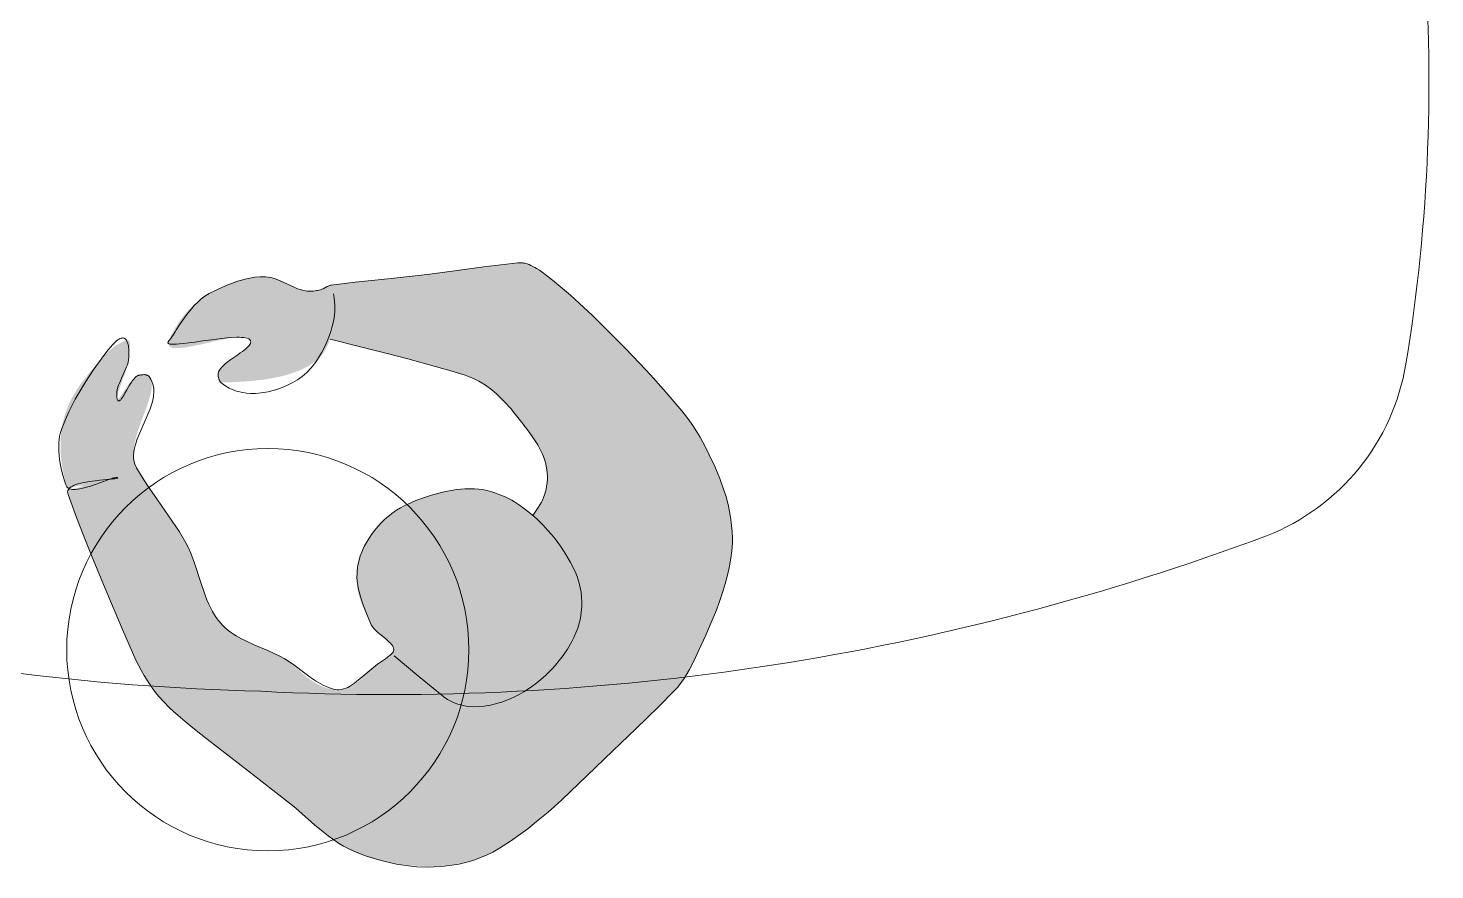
# Model space of a CAD drawing. Header units: millimetres. Extents: x 32078 to 83548, y -4690 to 56252.
# Drawn here: x 72255 to 73514, y 33585 to 34338 of the extents above; entities that cross this region are included whole.
import ezdxf

# ---------------------------------------------------------------- set-up
doc = ezdxf.new("R2010")
doc.units = ezdxf.units.MM
doc.header["$MEASUREMENT"] = 0
for name, color, linetype, lineweight in [('FURN-FREE', 1, 'Continuous', 0), ('PRES-FILL', 7, 'Continuous', 0), ('PRES-PEOP', 42, 'Continuous', 0)]:
    doc.layers.add(name, color=color, linetype=linetype, lineweight=lineweight)

msp = doc.modelspace()

# ---------------------------------------------------------------- linework, layer by layer
at = {"layer": 'FURN-FREE', "extrusion": (0, 0, -1)}
for centre, radius, start, end in [((-71952.2, 34289.6), 1556.8, 175.1154, 189.3111), ((-73291.1, 34070.1), 200, 189.3111, 248.7542)]:
    msp.add_arc(centre, radius, start, end, dxfattribs=at)

# ---------------------------------------------------------------- wipeouts: each hides what was drawn before it
at = {"lineweight": 0}
for points in [[(72494, 33956), (72459, 33957.3), (72460.4, 33992.3), (72495.3, 33991)], [(72306.7, 33715.7), (72379.8, 33682.5), (72292.1, 33668.4), (72275.8, 33699.4)], [(72608.5, 33673.7), (72627.1, 33703.3), (72656.7, 33684.6), (72638.1, 33655)]]:
    msp.add_wipeout(points, dxfattribs=at).dxf.layer = 'FURN-FREE'

# ---------------------------------------------------------------- next in the draw order: wipeouts: each hides what was drawn before it
msp.add_wipeout([(72289.9, 33788.7), (72289.8, 33777.4), (72290.4, 33766.1), (72291.8, 33754.9), (72293.8, 33743.8), (72296.5, 33732.8), (72299.9, 33722), (72304, 33711.5), (72308.8, 33701.2), (72314.1, 33691.3), (72320.1, 33681.7), (72326.7, 33672.5), (72333.9, 33663.7), (72341.5, 33655.4), (72349.7, 33647.6), (72358.4, 33640.4), (72367.5, 33633.6), (72377, 33627.5), (72386.9, 33622), (72397.1, 33617.1), (72407.5, 33612.9), (72418.3, 33609.3), (72429.2, 33606.4), (72440.3, 33604.2), (72451.5, 33602.7), (72462.8, 33601.9), (72474.1, 33601.8), (72485.4, 33602.5), (72496.6, 33603.8), (72507.7, 33605.8), (72518.7, 33608.6), (72529.5, 33612), (72540, 33616.1), (72550.3, 33620.8), (72560.2, 33626.2), (72569.8, 33632.2), (72579, 33638.8), (72587.8, 33645.9), (72596.1, 33653.6), (72603.9, 33661.8), (72611.2, 33670.4), (72617.9, 33679.5), (72624, 33689), (72629.5, 33698.9), (72634.4, 33709.1), (72638.6, 33719.6), (72642.2, 33730.3), (72645.1, 33741.3), (72647.3, 33752.3), (72648.8, 33763.6), (72649.6, 33774.8), (72649.7, 33786.1), (72649.1, 33797.4), (72647.7, 33808.7), (72645.7, 33819.8), (72642.9, 33830.8), (72639.5, 33841.5), (72635.4, 33852.1), (72630.7, 33862.3), (72625.3, 33872.3), (72619.3, 33881.9), (72612.8, 33891.1), (72605.6, 33899.8), (72597.9, 33908.1), (72589.7, 33915.9), (72581.1, 33923.2), (72572, 33929.9), (72562.5, 33936.1), (72552.6, 33941.6), (72542.4, 33946.5), (72531.9, 33950.7), (72521.2, 33954.3), (72510.3, 33957.2), (72499.2, 33959.4), (72488, 33960.9), (72476.7, 33961.6), (72465.4, 33961.7), (72454.1, 33961.1), (72442.9, 33959.8), (72431.7, 33957.7), (72420.8, 33955), (72410, 33951.6), (72399.4, 33947.5), (72389.2, 33942.7), (72379.2, 33937.4), (72369.6, 33931.4), (72360.4, 33924.8), (72351.7, 33917.7), (72343.4, 33910), (72335.6, 33901.8), (72328.3, 33893.1), (72321.6, 33884), (72315.5, 33874.5), (72309.9, 33864.7), (72305.1, 33854.5), (72300.8, 33844), (72297.2, 33833.2), (72294.4, 33822.3), (72292.2, 33811.2)], dxfattribs=at).dxf.layer = 'FURN-FREE'

# ---------------------------------------------------------------- next in the draw order: hatches: boundary and pattern name
at = {"layer": 'PRES-FILL'}
h = msp.add_hatch(color=256, dxfattribs=at)
edge = h.paths.add_edge_path(flags=16)
edge.add_spline(control_points=[(72292.2, 33925.8), (72294.7, 33927.7), (72299.8, 33928.4), (72305.7, 33928.8)], knot_values=[0, 0, 0, 0, 1, 1, 1, 1], degree=3, periodic=0)
edge.add_spline(control_points=[(72305.7, 33928.8), (72318.6, 33934), (72334.3, 33943), (72335.2, 33935.7), (72336.1, 33928.7), (72319, 33929.7), (72305.7, 33928.8)], knot_values=[0, 0, 0, 0, 0.509531, 0.509531, 0.509531, 1, 1, 1, 1], degree=3, periodic=0)
edge.add_spline(control_points=[(72305.7, 33928.8), (72300.2, 33926.6), (72295.2, 33925.1), (72292.2, 33925.8)], knot_values=[0, 0, 0, 0, 1, 1, 1, 1], degree=3, periodic=0)
edge.add_spline(control_points=[(72292.2, 33925.8), (72290.6, 33924.6), (72290, 33922.9), (72290.9, 33920.6), (72297.7, 33902.5), (72304.6, 33884.1), (72312, 33866), (72321.1, 33844), (72330.1, 33822), (72339.5, 33800), (72348.4, 33779.1), (72357.1, 33757.6), (72371.9, 33740.3), (72384.7, 33725.4), (72400.3, 33713.7), (72415.5, 33701.7), (72439.9, 33682.5), (72464.7, 33663.8), (72489, 33644.6), (72500.9, 33635.2), (72511.9, 33624.6), (72523.7, 33615.1), (72538.2, 33603.4), (72555, 33596.1), (72574.6, 33592.2), (72610.8, 33584.8), (72646.9, 33586), (72677, 33604.1), (72697.6, 33616.5), (72715.7, 33631.3), (72732.8, 33647.5), (72748.1, 33662), (72763.3, 33676.6), (72778.6, 33691.2), (72796.9, 33708.8), (72815.3, 33726.5), (72833.2, 33744.6), (72846.6, 33758.3), (72853.4, 33777.1), (72861.7, 33794.8), (72872.1, 33817.1), (72880.8, 33838.6), (72884.2, 33863.8), (72887.7, 33888.7), (72883.1, 33911.8), (72874.2, 33935), (72865.5, 33957.4), (72855.2, 33977.6), (72840.3, 33995.5), (72818.7, 34021.5), (72795.6, 34045.8), (72771.8, 34069.5), (72754, 34087.2), (72735.1, 34104.2), (72715.2, 34119.6), (72709, 34124.3), (72701.5, 34128.6), (72693.5, 34128), (72665.6, 34125.8), (72639.4, 34120.6), (72612.4, 34117.4), (72583.8, 34114.1), (72555, 34111.8), (72526.5, 34108.1), (72523, 34107.6), (72520.3, 34104.8), (72516.9, 34103.9), (72513.4, 34102.9), (72509.8, 34102.6), (72506.2, 34102.6), (72492.6, 34102.9), (72482.1, 34115.6), (72467.7, 34115.5), (72448.9, 34115.4), (72432, 34108.1), (72417.2, 34100.4), (72401.7, 34092.4), (72387.3, 34074), (72381.1, 34058.2), (72372.9, 34037.3), (72456.5, 34074.3), (72454.4, 34057), (72453.2, 34047.2), (72425.1, 34040.1), (72425.3, 34027.1), (72425.3, 34025), (72425.5, 34020.9), (72427.8, 34020.9), (72457.6, 34021.4), (72494.6, 34024.4), (72514.2, 34041.4), (72519.3, 34045.9), (72523, 34052.3), (72525.4, 34059.7)], knot_values=[0, 0, 0, 0, 0.004098, 0.004098, 0.004098, 0.036354, 0.036354, 0.036354, 0.07573, 0.07573, 0.07573, 0.113201, 0.113201, 0.113201, 0.145266, 0.145266, 0.145266, 0.196552, 0.196552, 0.196552, 0.221625, 0.221625, 0.221625, 0.252365, 0.252365, 0.252365, 0.309173, 0.309173, 0.309173, 0.348127, 0.348127, 0.348127, 0.382965, 0.382965, 0.382965, 0.425054, 0.425054, 0.425054, 0.456865, 0.456865, 0.456865, 0.496842, 0.496842, 0.496842, 0.536467, 0.536467, 0.536467, 0.574696, 0.574696, 0.574696, 0.630228, 0.630228, 0.630228, 0.671879, 0.671879, 0.671879, 0.684675, 0.684675, 0.684675, 0.729775, 0.729775, 0.729775, 0.777357, 0.777357, 0.777357, 0.783126, 0.783126, 0.783126, 0.789055, 0.789055, 0.789055, 0.811446, 0.811446, 0.811446, 0.840448, 0.840448, 0.840448, 0.871083, 0.871083, 0.871083, 0.911485, 0.911485, 0.911485, 0.934486, 0.934486, 0.934486, 0.938181, 0.938181, 0.938181, 0.987094, 0.987094, 0.987094, 1, 1, 1, 1], degree=3, periodic=0)
edge.add_line((72525.4, 34059.7), (72577.7, 34046.5))
edge.add_spline(control_points=[(72577.7, 34046.5), (72600.8, 34040.7), (72623.7, 34034.3), (72646.4, 34027.4), (72670.6, 34020), (72687.8, 33997.4), (72703.1, 33977.2), (72711.5, 33966.3), (72718.8, 33955.3), (72719.9, 33939.7), (72720.8, 33927.6), (72717.9, 33917.6), (72711.7, 33909)], knot_values=[0, 0, 0, 0, 0.324205, 0.324205, 0.324205, 0.66843, 0.66843, 0.66843, 0.855113, 0.855113, 0.855113, 1, 1, 1, 1], degree=3, periodic=0)
edge.add_line((72711.7, 33909), (72706.8, 33902))
edge.add_spline(control_points=[(72706.8, 33902), (72696.4, 33911), (72685.2, 33919.3), (72670.2, 33923), (72650.9, 33927.9), (72635.6, 33925.7), (72616.2, 33920), (72596.5, 33914.2), (72580.7, 33904.9), (72568.6, 33892.4), (72557.7, 33881.1), (72550.5, 33866.7), (72549.5, 33846.9), (72548.7, 33829.5), (72556.1, 33818.4), (72561.6, 33805.4), (72565.9, 33795.6), (72585.8, 33788.7), (72581.2, 33779), (72578.9, 33774.1), (72572.5, 33772), (72567.9, 33768.8), (72556.3, 33760.8), (72548.7, 33745.9), (72532.2, 33746), (72509.2, 33746.3), (72498.3, 33766.5), (72481.1, 33775.8), (72465.6, 33784.1), (72446.9, 33789.1), (72433.6, 33799.6), (72412, 33816.7), (72410.2, 33852.9), (72396.4, 33877.5), (72383.6, 33900.3), (72364.9, 33922.2), (72352.2, 33944.5), (72339.1, 33967.4), (72375.7, 34013.1), (72363.4, 34026.2), (72362.1, 34027.6), (72357, 34028.1), (72354.4, 34027.5), (72346, 34025.4), (72335.9, 34002.5), (72335, 34006.1), (72333.8, 34011.1), (72344.3, 34031.1), (72345.2, 34043.5), (72345.6, 34048.4), (72348.4, 34060.7), (72343.1, 34058.7), (72333.4, 34055.1), (72326.6, 34048.8), (72320.6, 34041.9), (72305.3, 34024.3), (72289.4, 34007.3), (72285.3, 33979.8), (72282.3, 33960.1), (72285.8, 33942.7), (72289.2, 33928.7), (72289.6, 33927), (72290.6, 33926.1), (72292.2, 33925.8)], knot_values=[0, 0, 0, 0, 0.044568, 0.044568, 0.044568, 0.101682, 0.101682, 0.101682, 0.159954, 0.159954, 0.159954, 0.212108, 0.212108, 0.212108, 0.25772, 0.25772, 0.25772, 0.292514, 0.292514, 0.292514, 0.310285, 0.310285, 0.310285, 0.355053, 0.355053, 0.355053, 0.417583, 0.417583, 0.417583, 0.47369, 0.47369, 0.47369, 0.564976, 0.564976, 0.564976, 0.649839, 0.649839, 0.649839, 0.736981, 0.736981, 0.736981, 0.746599, 0.746599, 0.746599, 0.777051, 0.777051, 0.777051, 0.817948, 0.817948, 0.817948, 0.83422, 0.83422, 0.83422, 0.863911, 0.863911, 0.863911, 0.939425, 0.939425, 0.939425, 0.993629, 0.993629, 0.993629, 1, 1, 1, 1], degree=3, periodic=0)

# ---------------------------------------------------------------- next in the draw order: linework, layer by layer
at = {"layer": 'FURN-FREE', "lineweight": 0}
msp.add_circle((72469.7, 33781.8), 180, dxfattribs=at)
at = {"layer": 'FURN-FREE', "extrusion": (0, 0, -1)}
for centre, start, end in [((-72521.5, 35984.3), 271.4874, 294.9465), ((-72578.2, 35982.1), 249.4801, 272.9392)]:
    msp.add_arc(centre, 2240.5, start, end, dxfattribs=at)
at = {"layer": 'PRES-PEOP', "flags": 128}
for points in [[(72528.5, 34100.3), (72529.1, 34096.7), (72529.5, 34093.3), (72529.7, 34090.1), (72529.7, 34087.1), (72529.6, 34084.2), (72529, 34078.9), (72528.2, 34074.2), (72527.1, 34070), (72526.1, 34066.4), (72525, 34063.3), (72522.8, 34057.8), (72520.9, 34053.6), (72517.7, 34047.5), (72514.2, 34041.4), (72512.4, 34038.8), (72508.6, 34034.1), (72504.6, 34029.9), (72500.4, 34026.4), (72496.2, 34023.4), (72492, 34020.8), (72487.9, 34018.7), (72484, 34016.9), (72480.2, 34015.5), (72476.7, 34014.3), (72469.9, 34012.5), (72463.9, 34011.6), (72458.8, 34011.2), (72454.3, 34011.1), (72450.5, 34011.4), (72447.3, 34011.9), (72441.8, 34013.1), (72437.9, 34014.5), (72435.2, 34015.8), (72431.3, 34018.1), (72427.8, 34020.9), (72427.5, 34021.2), (72427.2, 34021.5), (72427, 34021.8), (72426.8, 34022.1), (72426.6, 34022.4), (72426.3, 34023), (72426.1, 34023.5), (72426, 34024), (72425.8, 34024.4), (72425.6, 34025.1), (72425.5, 34025.7), (72425.4, 34026.1), (72425.3, 34026.6), (72425.3, 34026.9), (72425.3, 34027.1), (72425.2, 34028.2), (72425.4, 34029.2), (72425.6, 34030.1), (72426, 34031.1), (72426.5, 34032), (72427.1, 34032.9), (72428.5, 34034.6), (72430, 34036.1), (72431.6, 34037.6), (72433.3, 34039), (72436.6, 34041.5), (72442.8, 34045.8), (72445, 34047.3), (72446.9, 34048.6), (72448.4, 34049.8), (72449.6, 34050.7), (72450.6, 34051.6), (72452.1, 34053), (72453.1, 34054.1), (72453.6, 34054.8), (72454.2, 34055.9), (72454.3, 34056.5), (72454.4, 34057), (72454.2, 34058.2), (72453.6, 34059.2), (72452.6, 34059.9), (72451.3, 34060.5), (72449.8, 34060.9), (72448.1, 34061.2), (72446.2, 34061.3), (72444.1, 34061.4), (72442, 34061.4), (72437.5, 34061.2), (72432.9, 34060.9), (72428.3, 34060.4), (72419.3, 34059.2), (72411.3, 34058.1), (72404.5, 34057.1), (72398.9, 34056.3), (72394.4, 34055.8), (72390.8, 34055.4), (72388, 34055.2), (72385.9, 34055.1), (72384.2, 34055.1), (72383, 34055.2), (72382.1, 34055.3), (72380.9, 34055.7), (72380.4, 34056.1), (72380.3, 34056.5), (72380.4, 34057.3), (72381.1, 34058.2), (72382.5, 34060), (72383.9, 34061.9), (72385.3, 34064), (72386.7, 34066.1), (72388.1, 34068.2), (72390.8, 34072.5), (72393.4, 34076.3), (72395.8, 34079.8), (72398, 34082.8), (72400.1, 34085.4), (72403.9, 34089.9), (72407, 34092.9), (72409.4, 34095.1), (72411.2, 34096.6), (72414.2, 34098.7), (72417.2, 34100.4), (72423.5, 34103.6), (72429.1, 34106.2), (72433.9, 34108.3), (72438.1, 34109.9), (72441.8, 34111.2), (72445.1, 34112.3), (72450.7, 34113.7), (72455, 34114.6), (72458.2, 34115.1), (72462.9, 34115.5), (72467.7, 34115.5), (72470.1, 34115.3), (72472.3, 34114.9), (72474.5, 34114.3), (72476.4, 34113.7), (72480.2, 34112.2), (72493.2, 34106.1), (72496.4, 34104.8), (72498.9, 34104), (72500.7, 34103.4), (72503.5, 34102.9), (72504.8, 34102.7), (72506.2, 34102.6), (72507.5, 34102.6), (72508.7, 34102.6), (72509.7, 34102.7), (72510.6, 34102.7), (72512.2, 34102.9), (72513.4, 34103.1), (72514.3, 34103.2), (72515.6, 34103.5), (72516.9, 34103.9), (72517.5, 34104.1), (72518.1, 34104.3), (72519.2, 34104.8), (72522.7, 34106.8), (72523.6, 34107.2), (72524.3, 34107.5), (72524.9, 34107.7), (72525.7, 34107.9), (72526.1, 34108), (72526.5, 34108.1), (72547.9, 34110.6), (72580.2, 34114), (72612.4, 34117.4), (72632.7, 34120.1), (72663.1, 34124.3), (72678.3, 34126.3), (72693.5, 34128), (72695, 34128.1), (72696.3, 34128.1), (72697.6, 34128), (72698.7, 34127.8), (72699.8, 34127.6), (72701.8, 34127), (72703.6, 34126.4), (72705.1, 34125.7), (72706.4, 34125.1), (72708.7, 34123.9), (72710.3, 34122.9), (72712.8, 34121.3), (72715.2, 34119.6), (72723, 34113.6), (72729.6, 34108.4), (72740.6, 34099), (72748.5, 34091.9), (72760.2, 34080.8), (72771.8, 34069.5), (72789.6, 34051.6), (72802.6, 34038), (72812.2, 34027.7), (72826.4, 34011.9), (72840.3, 33995.5), (72845.7, 33988.6), (72850.1, 33982.4), (72853.6, 33976.9), (72856.6, 33972), (72861.5, 33963.1), (72864.9, 33956.3), (72869.7, 33945.8), (72874.2, 33935), (72877.4, 33926.2), (72879.9, 33918.5), (72881.7, 33911.6), (72883, 33905.6), (72883.9, 33900.3), (72884.6, 33895.7), (72885.3, 33887.6), (72885.5, 33881.6), (72885.5, 33877.1), (72885.1, 33870.4), (72884.2, 33863.8), (72882.6, 33855), (72880.9, 33847.4), (72879.1, 33840.7), (72877.4, 33834.9), (72874, 33824.8), (72871.2, 33817.3), (72866.7, 33806), (72861.7, 33794.8), (72855.6, 33781.3), (72851, 33771.4), (72847.3, 33764.1), (72844.2, 33758.9), (72841.7, 33755.1), (72839.8, 33752.4), (72836.6, 33748.4), (72833.2, 33744.6), (72819.6, 33731), (72799.2, 33711), (72778.6, 33691.2), (72755.7, 33669.3), (72732.8, 33647.5), (72726.3, 33641.6), (72720.6, 33636.5), (72710.3, 33627.9), (72702.4, 33621.6), (72696.3, 33617.1), (72686.8, 33610.5), (72677, 33604.1), (72671.2, 33600.7), (72665.6, 33598), (72660.2, 33595.7), (72655.1, 33593.8), (72650.2, 33592.3), (72640.8, 33590), (72632.4, 33588.6), (72625.1, 33587.8), (72618.6, 33587.4), (72612.9, 33587.3), (72603.1, 33587.6), (72595.7, 33588.3), (72585, 33589.9), (72574.6, 33592.2), (72567.9, 33593.9), (72562.1, 33595.7), (72557, 33597.4), (72552.6, 33599.1), (72548.8, 33600.6), (72542.2, 33603.6), (72537.4, 33606.1), (72533.8, 33608.1), (72528.7, 33611.5), (72523.7, 33615.1), (72519.2, 33618.7), (72511.6, 33625.2), (72500.4, 33635), (72494.8, 33639.9), (72489, 33644.6), (72452.3, 33673.1), (72415.5, 33701.7), (72404.1, 33710.7), (72395.6, 33717.5), (72389.4, 33722.8), (72384.9, 33726.9), (72381.5, 33730.1), (72376.6, 33735), (72371.9, 33740.3), (72369.2, 33743.6), (72366.7, 33746.8), (72362.5, 33753), (72359, 33758.6), (72356.2, 33763.6), (72351.6, 33772.5), (72348.5, 33779.3), (72339.5, 33800), (72325.7, 33833), (72312, 33866), (72306.5, 33879.6), (72298.6, 33900.2), (72290.9, 33920.6), (72290.6, 33921.9), (72290.5, 33923.1), (72290.8, 33924.2), (72291.2, 33925.1), (72291.9, 33926), (72292.7, 33926.8), (72293.7, 33927.5), (72294.8, 33928.1), (72295.9, 33928.7), (72297.1, 33929.2), (72299.7, 33930.1), (72302.4, 33930.8), (72305, 33931.4), (72310.4, 33932.4), (72315.1, 33933), (72319.2, 33933.5), (72322.7, 33933.8), (72325.5, 33934.1), (72327.8, 33934.3), (72329.6, 33934.4), (72331, 33934.6), (72332.1, 33934.7), (72332.9, 33934.8), (72334.1, 33935), (72334.8, 33935.2), (72335.1, 33935.3), (72335.4, 33935.5), (72335.2, 33935.7), (72334.8, 33935.9), (72334.3, 33935.9), (72333.6, 33935.9), (72332.8, 33935.7), (72331.8, 33935.5), (72330.8, 33935.2), (72329.7, 33934.8), (72327.4, 33934), (72325, 33933.2), (72322.5, 33932.2), (72320.1, 33931.3), (72315.3, 33929.6), (72311.1, 33928.2), (72307.3, 33927.1), (72304.2, 33926.2), (72301.5, 33925.7), (72299.3, 33925.3), (72297.5, 33925.2), (72296, 33925.1), (72294.8, 33925.2), (72293.8, 33925.3), (72292.2, 33925.7), (72291.2, 33926.2), (72290.6, 33926.7), (72289.8, 33927.6), (72289.2, 33928.7), (72288.3, 33931.2), (72287.4, 33933.8), (72286.7, 33936.3), (72286, 33938.8), (72284.8, 33943.8), (72283.9, 33948.3), (72283.3, 33952.4), (72282.9, 33956), (72282.7, 33959.1), (72282.6, 33961.9), (72282.6, 33966.6), (72282.9, 33970.1), (72283.3, 33972.6), (72284.1, 33976.3), (72285.3, 33979.8), (72288.6, 33987.7), (72291.7, 33994.6), (72294.7, 34000.6), (72297.4, 34005.9), (72302.5, 34015), (72306.7, 34021.7), (72313.4, 34031.8), (72320.6, 34041.9), (72321.8, 34043.5), (72323, 34045.1), (72324.2, 34046.7), (72326.6, 34049.9), (72328.9, 34052.6), (72330.9, 34054.9), (72332.7, 34056.7), (72334.2, 34058.1), (72335.5, 34059.1), (72336.7, 34059.8), (72337.6, 34060.3), (72338.4, 34060.6), (72339.1, 34060.7), (72339.7, 34060.8), (72340.2, 34060.8), (72341, 34060.6), (72341.5, 34060.3), (72342, 34060), (72342.5, 34059.5), (72343.1, 34058.7), (72343.5, 34057.9), (72343.9, 34057.1), (72344.2, 34056.3), (72344.4, 34055.5), (72344.6, 34054.8), (72344.9, 34053.4), (72345.1, 34052.2), (72345.2, 34051.1), (72345.3, 34049.2), (72345.3, 34047.7), (72345.3, 34045.6), (72345.2, 34043.5), (72345, 34041.1), (72344.6, 34038.9), (72344, 34036.8), (72343.3, 34034.8), (72341.8, 34031.2), (72338.8, 34024.8), (72337.8, 34022.4), (72336.9, 34020.3), (72336.2, 34018.5), (72335.6, 34016.9), (72334.9, 34014.2), (72334.6, 34012.2), (72334.5, 34010.6), (72334.5, 34009.5), (72334.7, 34007.8), (72335, 34006.1), (72335.3, 34005.4), (72335.6, 34004.9), (72335.9, 34004.6), (72336.2, 34004.5), (72336.5, 34004.5), (72336.9, 34004.6), (72337.2, 34004.8), (72337.6, 34005.1), (72338, 34005.5), (72338.4, 34006), (72338.7, 34006.5), (72339.5, 34007.6), (72340.3, 34008.8), (72341, 34010), (72341.8, 34011.3), (72343.2, 34013.8), (72345.9, 34018.4), (72346.9, 34020.1), (72347.9, 34021.5), (72348.7, 34022.6), (72349.4, 34023.5), (72350, 34024.3), (72351.1, 34025.5), (72351.9, 34026.2), (72352.6, 34026.7), (72353.5, 34027.2), (72353.9, 34027.3), (72354.4, 34027.5), (72354.9, 34027.5), (72355.4, 34027.6), (72355.9, 34027.7), (72356.9, 34027.8), (72357.8, 34027.9), (72358.6, 34028), (72359.3, 34028), (72359.9, 34027.9), (72360.4, 34027.8), (72360.9, 34027.7), (72361.2, 34027.6), (72361.6, 34027.5), (72362.1, 34027.3), (72362.5, 34027.1), (72362.7, 34026.9), (72363.1, 34026.5), (72363.4, 34026.2), (72364.9, 34023.9), (72366, 34021.7), (72366.8, 34019.4), (72367.3, 34017.2), (72367.6, 34015.1), (72367.7, 34012.9), (72367.5, 34008.7), (72366.7, 34004.7), (72365.7, 34000.8), (72364.4, 33997.2), (72352.6, 33969.5), (72351.5, 33966.2), (72350.7, 33963.3), (72350.1, 33960.8), (72349.6, 33956.5), (72349.6, 33953.3), (72349.9, 33951.1), (72350.7, 33947.7), (72352.2, 33944.5), (72357.3, 33936.1), (72362.1, 33928.7), (72370.9, 33916), (72384.2, 33896.9), (72390.6, 33887.2), (72396.4, 33877.5), (72398.8, 33872.8), (72400.9, 33868.2), (72404.2, 33859.2), (72409.4, 33842.9), (72413.5, 33830.7), (72415.2, 33826.3), (72416.8, 33822.5), (72420.1, 33816.1), (72422.8, 33811.5), (72425.2, 33808.3), (72429.1, 33803.7), (72431.3, 33801.6), (72433.6, 33799.6), (72436.3, 33797.5), (72438.9, 33795.7), (72441.4, 33794.1), (72446.2, 33791.4), (72450.6, 33789.3), (72458.2, 33785.9), (72469.8, 33781.1), (72475.5, 33778.5), (72481.1, 33775.8), (72484.3, 33774), (72487.3, 33772.1), (72492.9, 33768.1), (72502.8, 33760.8), (72506.5, 33758.1), (72509.7, 33755.8), (72512.5, 33753.9), (72515, 33752.4), (72519.3, 33750), (72522.5, 33748.5), (72524.9, 33747.6), (72528.6, 33746.6), (72530.4, 33746.2), (72532.2, 33746), (72533.3, 33746), (72535.5, 33746.2), (72537.6, 33746.7), (72539.5, 33747.3), (72541.3, 33748.1), (72542.9, 33749), (72544.5, 33749.9), (72547.4, 33751.9), (72567.9, 33768.8), (72575.1, 33773.7), (72576.8, 33775), (72578, 33776), (72578.9, 33776.7), (72580.1, 33777.9), (72581.2, 33779), (72581.8, 33779.7), (72582.1, 33780.4), (72582.4, 33781.1), (72582.5, 33781.7), (72582.4, 33782.4), (72582.3, 33783), (72582.1, 33783.6), (72581.9, 33784.2), (72581.2, 33785.4), (72580.3, 33786.5), (72579.4, 33787.6), (72578.4, 33788.6), (72577.3, 33789.5), (72575.2, 33791.4), (72571.2, 33794.7), (72568.2, 33797.3), (72566.1, 33799.3), (72564.7, 33800.8), (72563.8, 33801.9), (72563.1, 33802.8), (72562.3, 33804.1), (72561.6, 33805.4), (72557.5, 33815.7), (72554.5, 33823.5), (72552.6, 33829.3), (72551.4, 33833.7), (72550.6, 33837), (72550.2, 33839.5), (72549.7, 33843.2), (72549.5, 33846.9), (72549.6, 33849.8), (72549.7, 33852.5), (72550, 33855.1), (72550.4, 33857.5), (72551.4, 33861.9), (72552.5, 33865.8), (72553.8, 33869.2), (72555, 33872.1), (72556.3, 33874.7), (72558.8, 33879.2), (72560.9, 33882.5), (72562.6, 33885), (72565.5, 33888.7), (72568.6, 33892.4), (72571.3, 33895.3), (72573.8, 33897.9), (72576.3, 33900.1), (72578.6, 33902), (72580.8, 33903.7), (72584.9, 33906.6), (72588.6, 33908.8), (72591.8, 33910.6), (72597.7, 33913.3), (72602.2, 33915.2), (72609.1, 33917.7), (72616.2, 33920), (72622.9, 33922), (72628.8, 33923.4), (72634, 33924.4), (72638.6, 33925.1), (72642.6, 33925.5), (72646.1, 33925.7), (72649.2, 33925.8), (72654.6, 33925.7), (72658.5, 33925.4), (72661.5, 33925), (72665.9, 33924.2), (72670.2, 33923), (72672.8, 33922.2), (72677.5, 33920.5), (72681.6, 33918.8), (72685, 33917.1), (72688, 33915.5), (72690.6, 33914), (72695, 33911.1), (72698.3, 33908.8), (72703.2, 33905), (72708, 33900.9), (72711, 33898.2), (72716.2, 33893.1), (72720.5, 33888.6), (72724, 33884.6), (72726.9, 33881), (72731.7, 33874.5), (72735, 33869.5), (72737.3, 33865.6), (72740.7, 33859.7), (72743.9, 33853.6), (72745.4, 33850.3), (72746.6, 33847.2), (72747.6, 33844.2), (72748.5, 33841.3), (72749.1, 33838.5), (72750.1, 33833.3), (72750.6, 33828.7), (72750.8, 33824.6), (72750.8, 33821.1), (72750.6, 33817.9), (72750, 33812.5), (72749.2, 33808.5), (72748.5, 33805.5), (72747.2, 33801.1), (72745.5, 33796.9), (72743.6, 33792.8), (72741.8, 33789), (72737.9, 33782.3), (72734.2, 33776.7), (72730.6, 33772), (72727.3, 33768), (72724.3, 33764.6), (72718.6, 33759), (72714, 33755), (72710.4, 33752.1), (72704.8, 33748), (72698.8, 33744.1), (72694.6, 33741.6), (72690.5, 33739.5), (72686.5, 33737.7), (72682.7, 33736.2), (72679.1, 33734.9), (72675.6, 33733.8), (72669.1, 33732.3), (72663.4, 33731.3), (72658.4, 33730.9), (72654.1, 33730.8), (72650.4, 33731), (72647.2, 33731.4), (72644.5, 33731.8), (72639.8, 33733), (72636.5, 33734.2), (72634.1, 33735.3), (72630.6, 33737.2), (72627.4, 33739.6), (72605, 33757.7), (72593.9, 33767), (72582.8, 33776.3)], [(72525.4, 34059.7), (72551.5, 34053.1), (72577.7, 34046.5), (72595, 34042.1), (72620.8, 34035), (72633.6, 34031.3), (72646.4, 34027.4), (72650.9, 34025.8), (72654.9, 34024), (72658.5, 34022.2), (72661.7, 34020.3), (72664.7, 34018.4), (72670.1, 34014.4), (72674.6, 34010.6), (72678.4, 34007), (72681.6, 34003.7), (72687.1, 33997.5), (72691.2, 33992.7), (72697.1, 33985.1), (72703.1, 33977.2), (72706.4, 33972.7), (72709.1, 33968.6), (72711.3, 33965.1), (72713, 33962), (72714.4, 33959.3), (72715.5, 33956.9), (72716.4, 33954.8), (72717.7, 33951.1), (72718.5, 33948.2), (72719, 33946.1), (72719.6, 33942.9), (72719.9, 33939.7), (72720, 33937.8), (72720.1, 33936), (72720, 33934.3), (72719.7, 33931), (72719.3, 33928.1), (72718.8, 33925.5), (72718.3, 33923.3), (72717.7, 33921.3), (72716.6, 33918), (72715.6, 33915.6), (72714.7, 33913.9), (72713.3, 33911.3), (72711.7, 33909), (72709.3, 33905.5), (72706.8, 33902)]]:
    msp.add_lwpolyline(points, dxfattribs=at)

doc.saveas('drawing.dxf')
